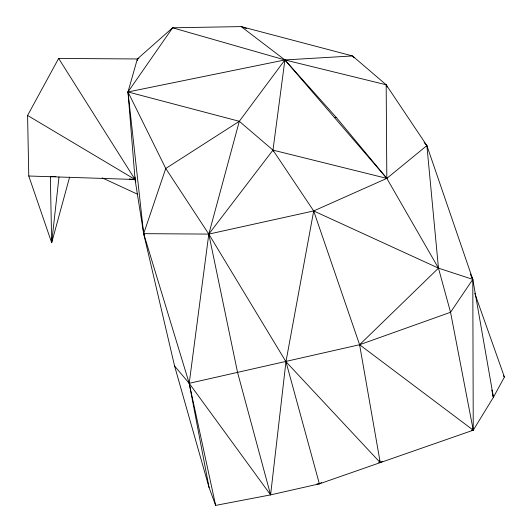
<?xml version="1.0" encoding="UTF-8"?>
<svg xmlns="http://www.w3.org/2000/svg" width="532" height="532" viewBox="0 0 532 532"><rect width="100%" height="100%" fill="white"/><g stroke="black" fill="none" stroke-linecap="round" stroke-linejoin="round"><path stroke-width="0.8" d="M135.101 177.01L135.055 179.49L143.673 233.661L174.596 366.063L209.083 487.571L215.64 505.4L270.602 494.88L319.38 483.841L473.254 430.189L493.423 397.271L504.416 377.008L474.75 293.258M137.329 60.615L137.362 58.966L172.614 27.797L241.189 26.6L352.51 55.946L386.172 84.774L426.883 145.602L472.795 279.373L493.423 397.271L492.885 395.708M58.992 177.03L51.677 242.752L28.775 176.006L27.584 115.444L58.646 58.44L137.362 58.966L138.945 58.467M174.596 366.063L189.206 383.319L270.602 494.88L285.957 361.713L313.687 210.951L272.976 150.124L239.307 121.296L127.986 91.956L137.362 58.966M209.083 487.571L189.206 383.319L208.803 234.093L239.307 121.296L284.899 59.943L352.51 55.946L354.059 57.875M246.629 28.595L241.189 26.6L284.899 59.943L272.976 150.124L273.508 151.686M69.626 177.056L51.677 242.752L50.354 176.71L55.913 176.391M215.64 505.4L189.206 383.319L143.673 233.661L165.758 168.484L239.307 121.296M470.501 274.04L472.795 279.373L450.551 312.277L359.599 344.723L189.206 383.319M387.309 86.989L386.172 84.774L284.899 59.943L172.614 27.797L127.986 91.956L143.673 233.661L208.803 234.093L313.687 210.951L386.831 178.386L426.883 145.602L424.11 142.523M316.892 483.927L319.38 483.841L321.514 482.61M378.584 462.614L380.227 462.627L382.375 461.384M471.598 430.182L473.254 430.189L450.551 312.277L438.461 268.141L386.831 178.386L336.344 117.492L284.899 59.943L127.986 91.956L135.055 179.49L135.86 181.824M334.415 117.479L336.344 117.492M28.775 176.006L135.055 179.49L58.646 58.44M129.343 179.005L135.055 179.49L27.584 115.444M386.711 86.33L386.172 84.774L386.831 178.386L272.976 150.124L208.803 234.093L237.585 372.52L270.602 494.88M426.883 145.602L438.461 268.141L359.599 344.723L473.254 430.189L472.795 279.373L438.461 268.141L313.687 210.951L359.599 344.723L380.227 462.627L285.957 361.713L208.803 234.093L165.758 168.484L127.986 91.956L128.531 93.526M102.151 177.854L137.323 194.12M503.378 375.811L504.416 377.008M284.899 59.943L386.831 178.386M470.946 275.709L472.795 279.373M143.673 233.661L144.332 235.177M472.715 428.626L473.254 430.189M379.422 460.28L380.227 462.627M285.957 361.713L319.38 483.841M491.807 389.983L493.423 397.271"/></g></svg>
